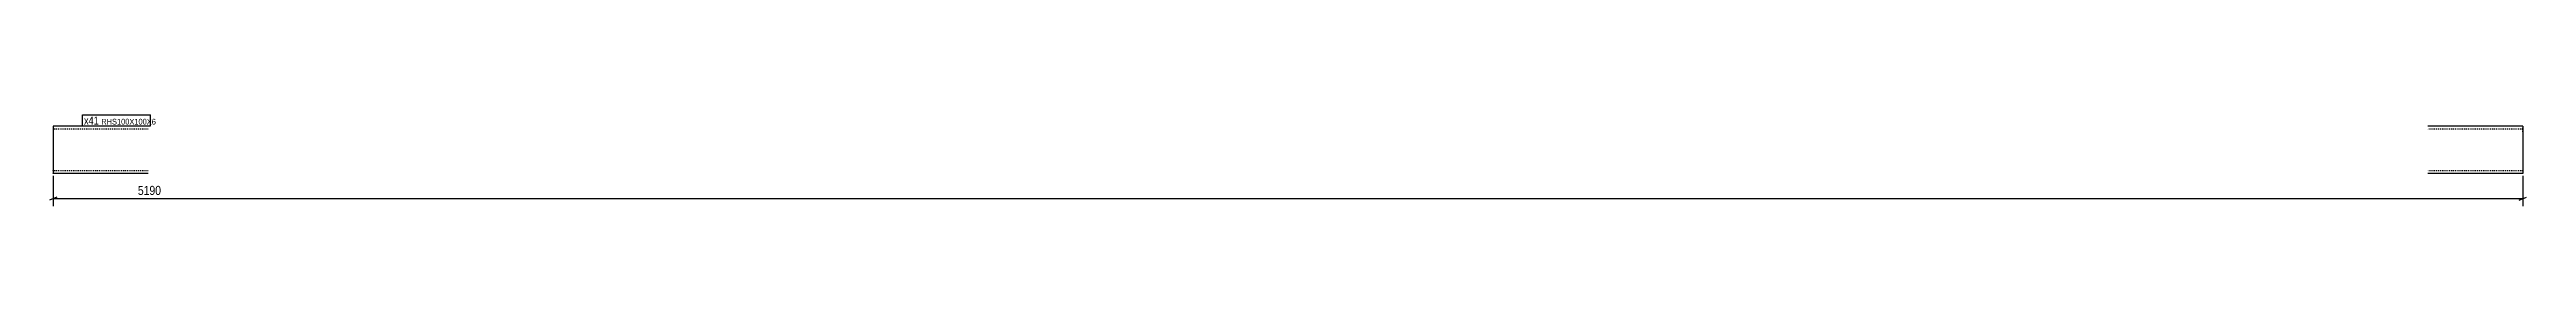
# Model space of a CAD drawing. Header units: millimetres. Extents: x 15 to 5220, y 15 to 208.
import ezdxf

# ---------------------------------------------------------------- set-up
doc = ezdxf.new("R2010")
doc.units = ezdxf.units.MM
doc.linetypes.add('DXK_LINE_DOT2', pattern=[3.9198, 1.9599, -1.9599])
for name, color, linetype in [('MÅLSÆTNING', 7, 'Continuous'), ('STÅL', 7, 'Continuous'), ('TEKST', 7, 'Continuous')]:
    doc.layers.add(name, color=color, linetype=linetype)
doc.styles.add('Arial Narrow', font='ARIALN.TTF', dxfattribs={"height": 0.2})

msp = doc.modelspace()

# ---------------------------------------------------------------- linework, layer by layer
at = {"layer": 'MÅLSÆTNING', "color": 7, "linetype": 'Continuous'}
for p, q in [((22.5, 78.8), (22.5, 15)), ((5212.5, 78.8), (5212.5, 15)), ((30, 34), (15, 28)), ((22.5, 31), (5212.5, 31)), ((5205, 28), (5220, 34))]:
    msp.add_line(p, q, dxfattribs=at)
at = {"layer": 'STÅL', "color": 2, "linetype": 'Continuous'}
for p, q in [((22.5, 183.8), (22.5, 171.8)), ((222.5, 183.8), (22.5, 183.8)), ((22.5, 171.8), (22.5, 95.8)), ((5212.5, 183.8), (5012.5, 183.8)), ((5212.5, 183.8), (5212.5, 182.9)), ((5212.5, 182.9), (5212.5, 171.8)), ((5212.5, 171.8), (5212.5, 83.8)), ((22.5, 95.8), (22.5, 84.7)), ((22.5, 83.8), (22.5, 84.7)), ((222.5, 83.8), (22.5, 83.8)), ((5212.5, 83.8), (5012.5, 83.8))]:
    msp.add_line(p, q, dxfattribs=at)
at = {"layer": 'STÅL', "color": 7, "linetype": 'DXK_LINE_DOT2'}
for p, q in [((222.5, 177.8), (22.5, 177.8)), ((5212.5, 177.8), (5012.5, 177.8)), ((5212.5, 171.8), (5212.5, 180.3)), ((22.5, 89.8), (22.5, 90.3)), ((222.5, 89.8), (22.5, 89.8)), ((22.5, 83.8), (22.5, 83.8)), ((5212.5, 89.8), (5012.5, 89.8)), ((5212.5, 89.8), (5212.5, 90.3))]:
    msp.add_line(p, q, dxfattribs=at)

# ---------------------------------------------------------------- next in the draw order: wipeouts: each hides what was drawn before it
at = {"color": 0}
for points, layer in [([(5038.4, 34.8), (5038.4, 62.8), (196.6, 62.8), (196.6, 34.8)], 'MÅLSÆTNING'), ([(118.4, 187.3), (118.4, 204.8), (87.5, 204.8), (87.5, 187.3)], 'TEKST')]:
    msp.add_wipeout(points, dxfattribs=at).dxf.layer = layer

# ---------------------------------------------------------------- next in the draw order: texts
at = {"layer": 'MÅLSÆTNING', "color": 3, "style": 'Arial Narrow'}
msp.add_text('5190', height=19.09, dxfattribs=at).set_placement((200.6, 38.8))

# ---------------------------------------------------------------- next in the draw order: wipeouts: each hides what was drawn before it
at = {"color": 0}
msp.add_wipeout([(118.4, 187.3), (118.4, 204.8), (87.5, 204.8), (87.5, 187.3)], dxfattribs=at).dxf.layer = 'TEKST'

# ---------------------------------------------------------------- next in the draw order: linework, layer by layer
at = {"layer": 'TEKST', "color": 7, "linetype": 'Continuous'}
msp.add_line((84.5, 184.3), (84.5, 207.8), dxfattribs=at)

# ---------------------------------------------------------------- next in the draw order: wipeouts: each hides what was drawn before it
at = {"color": 0}
msp.add_wipeout([(224.2, 187.3), (224.2, 199.8), (123.7, 199.8), (123.7, 187.3)], dxfattribs=at).dxf.layer = 'TEKST'

# ---------------------------------------------------------------- next in the draw order: wipeouts: each hides what was drawn before it
msp.add_wipeout([(224.2, 187.3), (224.2, 199.8), (123.7, 199.8), (123.7, 187.3)], dxfattribs=at).dxf.layer = 'TEKST'

# ---------------------------------------------------------------- next in the draw order: linework, layer by layer
at = {"layer": 'TEKST', "color": 7, "linetype": 'Continuous'}
for p, q in [((84.5, 207.8), (227.2, 207.8)), ((84.5, 184.3), (227.2, 184.3)), ((227.2, 184.3), (227.2, 207.8))]:
    msp.add_line(p, q, dxfattribs=at)

# ---------------------------------------------------------------- next in the draw order: texts
at = {"layer": 'TEKST', "color": 3, "style": 'Arial Narrow'}
for s, height, p in [('x41', 16.7, (87.5, 187.3)), ('RHS100X100X6', 11.93, (123.7, 187.3))]:
    msp.add_text(s, height=height, dxfattribs=at).set_placement(p)

doc.saveas('drawing.dxf')
